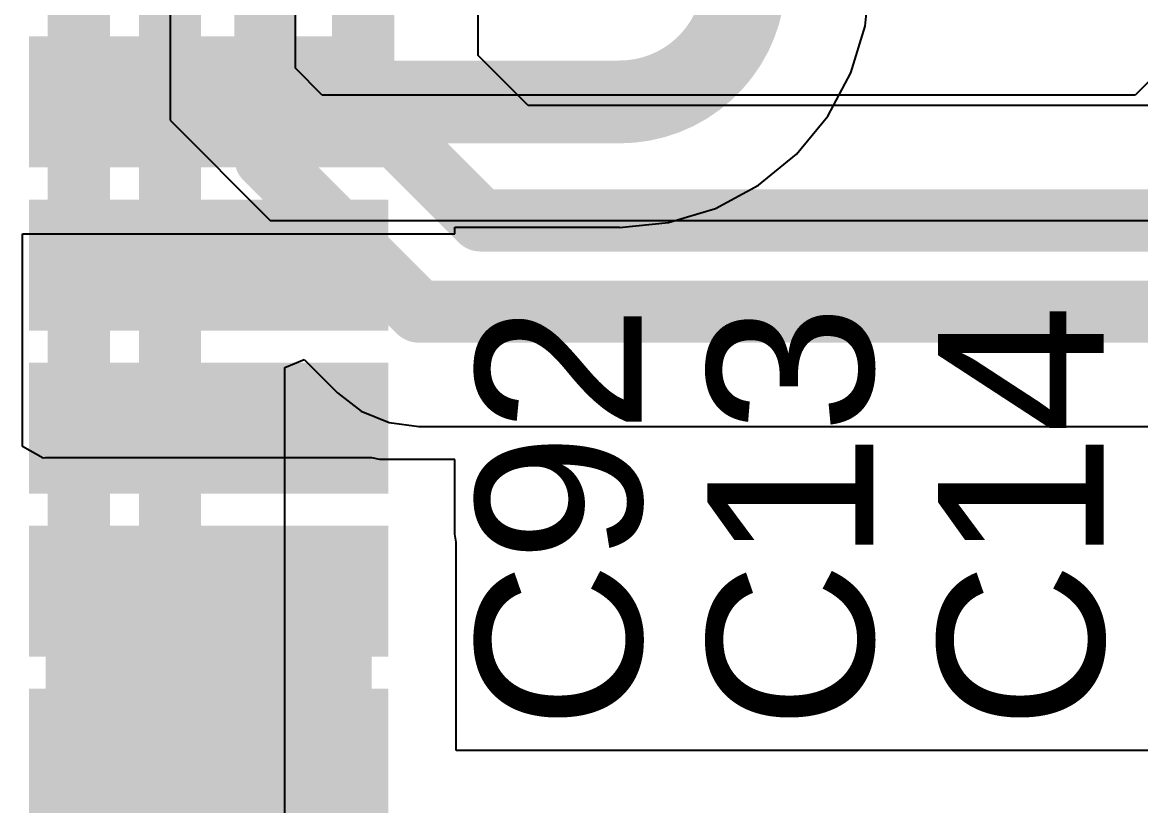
# Model space of a CAD drawing. Header units: inches. Extents: x -3 to 5437, y -3 to 5435.
# Drawn here: x 72.23 to 79.09, y 93.42 to 98.23 of the extents above; entities that cross this region are included whole.
import ezdxf

# ---------------------------------------------------------------- set-up
doc = ezdxf.new("R2010")
doc.units = ezdxf.units.IN
for name, color, linetype in [('Bottom Layer', 5, 'Continuous'), ('PWR', 76, 'Continuous'), ('Top Layer', 1, 'Continuous'), ('Top Overlay', 2, 'Continuous'), ('Top Paste', 8, 'Continuous'), ('Top Solder', 216, 'Continuous')]:
    doc.layers.add(name, color=color, linetype=linetype)
doc.styles.add('Arial', font='', dxfattribs={"height": 0.2})
doc.styles.get('Arial').set_extended_font_data('Arial')

# ---------------------------------------------------------------- blocks, each defined once
blk = doc.blocks.new('A7672E__FASE__68')
at = {"layer": 'Top Layer'}
for points in [[(0.3, 11), (-0.3, 11), (-0.3, 13), (0.3, 13)], [(1.3, 11), (0.7, 11), (0.7, 13), (1.3, 13)], [(2.3, 11), (1.7, 11), (1.7, 13), (2.3, 13)], [(3.3, 11), (2.7, 11), (2.7, 13), (3.3, 13)], [(4.3, 11), (3.7, 11), (3.7, 13), (4.3, 13)]]:
    blk.add_hatch(color=1, dxfattribs=at).paths.add_polyline_path(points)
at = {"layer": 'Top Paste'}
for points in [[(0.3, 11), (-0.3, 11), (-0.3, 13), (0.3, 13)], [(1.3, 11), (0.7, 11), (0.7, 13), (1.3, 13)], [(2.3, 11), (1.7, 11), (1.7, 13), (2.3, 13)], [(3.3, 11), (2.7, 11), (2.7, 13), (3.3, 13)], [(4.3, 11), (3.7, 11), (3.7, 13), (4.3, 13)]]:
    blk.add_hatch(color=8, dxfattribs=at).paths.add_polyline_path(points)
at = {"layer": 'Top Solder'}
for points in [[(0.4016, 10.8984), (-0.4016, 10.8984), (-0.4016, 13.1016), (0.4016, 13.1016)], [(1.4016, 10.8984), (0.5984, 10.8984), (0.5984, 13.1016), (1.4016, 13.1016)], [(2.4016, 10.8984), (1.5984, 10.8984), (1.5984, 13.1016), (2.4016, 13.1016)], [(3.4016, 10.8984), (2.5984, 10.8984), (2.5984, 13.1016), (3.4016, 13.1016)], [(4.4016, 10.8984), (3.5984, 10.8984), (3.5984, 13.1016), (4.4016, 13.1016)]]:
    blk.add_hatch(color=216, dxfattribs=at).paths.add_polyline_path(points)

msp = doc.modelspace()

# ---------------------------------------------------------------- hatches: boundary and pattern name
at = {"layer": 'Top Layer'}
msp.add_hatch(color=1, dxfattribs=at).paths.add_polyline_path([(72.373, 92.4401), (74.373, 92.4401), (74.373, 95.0401), (72.373, 95.0401)])

# ---------------------------------------------------------------- linework, layer by layer
at = {"layer": 'Bottom Layer'}
for p, q in [((75.0249, 98.0245), (75.0249, 111.0766)), ((75.3317, 97.7177), (75.0249, 98.0245)), ((82.9555, 97.7177), (75.3317, 97.7177)), ((73.8407, 96.1124), (73.958, 96.161)), ((73.8407, 87.5901), (73.8407, 96.1124)), ((73.958, 96.161), (74.1628, 95.9562)), ((74.1628, 95.9562), (74.3087, 95.8442)), ((74.3087, 95.8442), (74.4786, 95.7739)), ((74.4786, 95.7739), (74.661, 95.7499)), ((74.661, 95.7499), (86.4164, 95.7499))]:
    msp.add_line(p, q, dxfattribs=at)
for points in [[(74.3203, 97.7327, 0.381, 0.381, 0), (74.3203, 111.0766, 0.381, 0.381, 0)], [(73.7209, 97.3944, 0.381, 0.381, 0), (73.7209, 110.7388, 0.381, 0.381, 0)], [(73.1362, 87.2983, 0.381, 0.381, 0), (73.1362, 110.3614, 0.381, 0.381, 0)], [(72.5774, 86.9412, 0.381, 0.381, 0), (72.5774, 104.3432, 0.381, 0.381, 0)], [(74.3203, 97.7327, 0.381, 0.381, 0), (75.0399, 97.0132, 0.381, 0.381, 0)], [(73.7209, 97.3944, 0.381, 0.381, 0), (74.661, 96.4544, 0.381, 0.381, 0)], [(75.0399, 97.0132, 0.381, 0.381, 0), (85.2657, 97.0132, 0.381, 0.381, 0)], [(74.661, 96.4544, 0.381, 0.381, 0), (88.3244, 96.4544, 0.381, 0.381, 0)]]:
    msp.add_lwpolyline(points, format="xyseb", dxfattribs=at)
for points in [[(74.2251, 97.7327, 0.1905, 0.1905, 1), (74.4156, 97.7327, 0.1905, 0.1905, 1)], [(74.2251, 97.7327, 0.1905, 0.1905, 1), (74.4156, 97.7327, 0.1905, 0.1905, 1)], [(73.6257, 97.3944, 0.1905, 0.1905, 1), (73.8162, 97.3944, 0.1905, 0.1905, 1)], [(73.6257, 97.3944, 0.1905, 0.1905, 1), (73.8162, 97.3944, 0.1905, 0.1905, 1)], [(74.9446, 97.0132, 0.1905, 0.1905, 1), (75.1351, 97.0132, 0.1905, 0.1905, 1)], [(74.9446, 97.0132, 0.1905, 0.1905, 1), (75.1351, 97.0132, 0.1905, 0.1905, 1)], [(74.5657, 96.4544, 0.1905, 0.1905, 1), (74.7562, 96.4544, 0.1905, 0.1905, 1)], [(74.5657, 96.4544, 0.1905, 0.1905, 1), (74.7562, 96.4544, 0.1905, 0.1905, 1)]]:
    msp.add_lwpolyline(points, format="xyseb", close=True, dxfattribs=at)
at = {"layer": 'PWR'}
for p, q in [((73.1362, 100.6758), (73.1362, 97.628)), ((73.9047, 97.9464), (73.9047, 100.6758)), ((79.2668, 97.9968), (79.0518, 97.7818)), ((74.0694, 97.7818), (73.9047, 97.9464)), ((79.0518, 97.7818), (74.0694, 97.7818)), ((73.1362, 97.628), (73.751, 97.0132)), ((73.751, 97.0132), (79.3701, 97.0132))]:
    msp.add_line(p, q, dxfattribs=at)
at = {"layer": 'Top Layer'}
for p, q in [((77.3966, 98.2056), (77.426, 98.5049)), ((77.3093, 97.9178), (77.3966, 98.2056)), ((77.1675, 97.6525), (77.3093, 97.9178)), ((76.9767, 97.42), (77.1675, 97.6525)), ((76.7442, 97.2292), (76.9767, 97.42)), ((76.479, 97.0875), (76.7442, 97.2292)), ((76.1911, 97.0002), (76.479, 97.0875)), ((75.8918, 96.9707), (76.1911, 97.0002)), ((72.231, 95.6277), (72.231, 96.9321)), ((72.231, 96.9321), (74.881, 96.9321)), ((74.881, 96.9321), (74.881, 96.9715)), ((74.881, 96.9715), (75.8918, 96.9715)), ((75.8918, 96.9715), (75.8918, 96.9707)), ((72.358, 95.555), (72.231, 95.6277)), ((72.373, 95.558), (72.358, 95.555)), ((74.373, 95.558), (72.373, 95.558)), ((74.4231, 95.5481), (74.373, 95.558)), ((74.881, 95.5481), (74.4231, 95.5481)), ((74.881, 95.0901), (74.881, 95.5481)), ((74.891, 95.0401), (74.881, 95.0901)), ((74.891, 93.7622), (74.891, 95.0401)), ((83.2454, 93.7622), (74.891, 93.7622))]:
    msp.add_line(p, q, dxfattribs=at)
for points in [[(76.6567, 98.5049, 0.508, 0.508, -0.414214), (75.8918, 97.7401, 0.508, 0.508, 0)], [(73.373, 97.7401, 0.508, 0.508, 0), (75.8918, 97.7401, 0.508, 0.508, 0)]]:
    msp.add_lwpolyline(points, format="xyseb", dxfattribs=at)
for points in [[(73.246, 97.7401, 0.254, 0.254, 1), (73.5, 97.7401, 0.254, 0.254, 1)], [(75.7648, 97.7401, 0.254, 0.254, 1), (76.0188, 97.7401, 0.254, 0.254, 1)], [(75.7648, 97.7401, 0.254, 0.254, 1), (76.0188, 97.7401, 0.254, 0.254, 1)]]:
    msp.add_lwpolyline(points, format="xyseb", close=True, dxfattribs=at)

# ---------------------------------------------------------------- block references
at = {"rotation": 270}
msp.add_blockref('A7672E__FASE__68', (61.373, 97.7401), dxfattribs=at)

# ---------------------------------------------------------------- texts
at = {"layer": 'Top Overlay', "style": 'Arial'}
for s, p in [('C14', (78.8598, 93.8932)), ('C92', (76.0266, 93.8932)), ('C13', (77.4463, 93.8932))]:
    msp.add_text(s, height=1.016, rotation=90, dxfattribs=at).set_placement(p)

doc.saveas('drawing.dxf')
